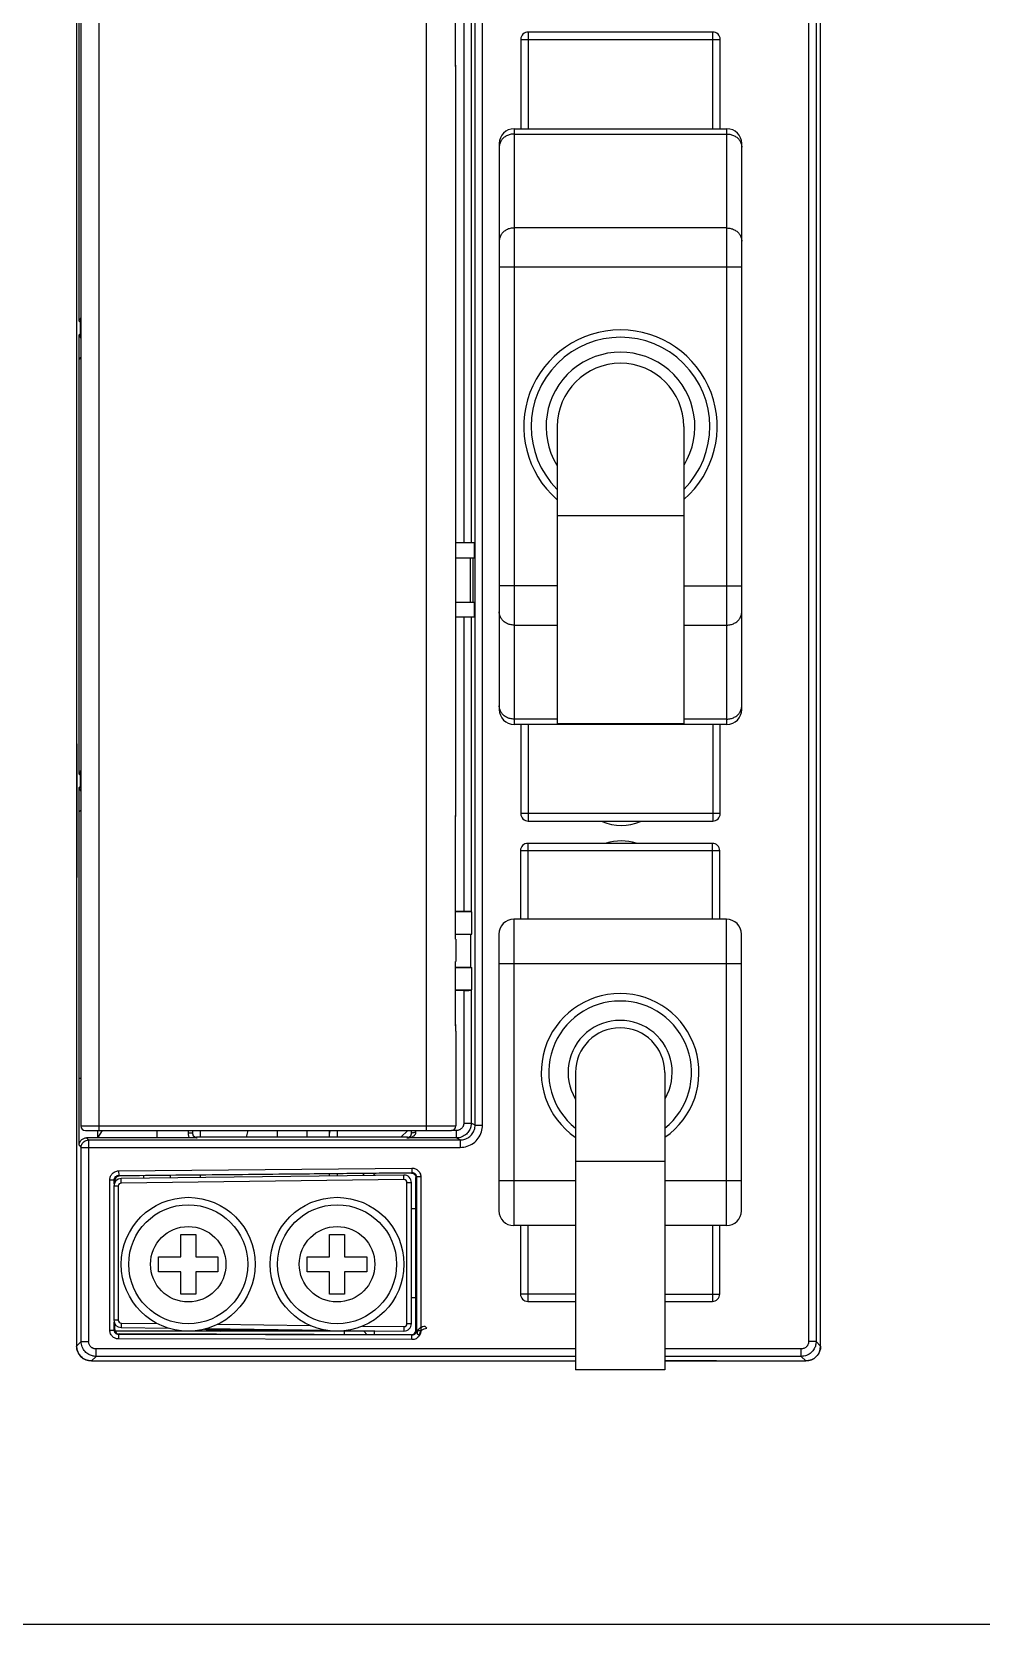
# Model space of a CAD drawing. Header units: millimetres. Extents: x 336 to 12810, y -1577 to 4105.
# Drawn here: x 8275.7 to 8339.5, y 1625.5 to 1732.6 of the extents above; entities that cross this region are included whole.
import ezdxf

# ---------------------------------------------------------------- set-up
doc = ezdxf.new("R2010")
doc.units = ezdxf.units.MM

msp = doc.modelspace()

# ---------------------------------------------------------------- linework, layer by layer
at = {"color": 7, "linetype": 'Continuous'}
for p, q in [((8278.733, 1803.135), (8278.733, 1644.24)), ((8328.733, 1644.24), (8328.733, 1803.135)), ((8327.928, 1770), (8327.928, 1644.546)), ((8328.428, 1769.517), (8328.428, 1644.546)), ((8280.218, 1751.74), (8280.218, 1658.74)), ((8302.218, 1751.74), (8302.218, 1658.74)), ((8279.018, 1751.44), (8279.018, 1659.04)), ((8305.513, 1659.1), (8305.513, 1751.381)), ((8306.013, 1659.1), (8306.013, 1751.381)), ((8278.897, 1713.142), (8278.897, 1746.905)), ((8304.187, 1730.52), (8304.187, 1738.59)), ((8304.191, 1730.532), (8304.191, 1738.59)), ((8304.75, 1736.733), (8304.75, 1698.24)), ((8305.25, 1736.741), (8305.25, 1698.24)), ((8321.483, 1732.59), (8309.083, 1732.59)), ((8309.083, 1732.59), (8309.083, 1726.09)), ((8321.483, 1726.09), (8321.483, 1732.59)), ((8308.583, 1732.09), (8321.983, 1732.09)), ((8308.583, 1732.09), (8308.583, 1726.09)), ((8321.983, 1726.09), (8321.983, 1732.09)), ((8304.187, 1730.52), (8304.191, 1730.532)), ((8304.218, 1680.26), (8304.218, 1729.92)), ((8308.133, 1726.09), (8308.133, 1686.04)), ((8308.133, 1726.09), (8322.433, 1726.09)), ((8322.433, 1686.04), (8322.433, 1726.09)), ((8307.133, 1725.09), (8307.133, 1687.04)), ((8308.133, 1725.733), (8322.433, 1725.733)), ((8323.433, 1687.04), (8323.433, 1725.09)), ((8322.433, 1719.414), (8308.133, 1719.414)), ((8323.433, 1716.772), (8307.133, 1716.772)), ((8278.897, 1713.142), (8278.96, 1713.079)), ((8278.96, 1713.079), (8278.96, 1712.302)), ((8278.96, 1712.302), (8278.899, 1712.24)), ((8278.899, 1710.606), (8278.899, 1712.24)), ((8279.018, 1710.725), (8278.897, 1710.605)), ((8278.897, 1682.692), (8278.897, 1710.605)), ((8311.033, 1706.065), (8311.033, 1686.065)), ((8319.533, 1706.065), (8319.533, 1686.065)), ((8319.533, 1700.065), (8311.033, 1700.065)), ((8305.443, 1698.24), (8304.218, 1698.24)), ((8305.443, 1698.24), (8305.443, 1697.24)), ((8304.218, 1697.24), (8305.443, 1697.24)), ((8305.173, 1697.24), (8305.173, 1694.24)), ((8305.373, 1694.24), (8305.373, 1697.24)), ((8311.033, 1695.359), (8307.133, 1695.359)), ((8319.533, 1695.359), (8323.433, 1695.359)), ((8305.443, 1694.24), (8304.218, 1694.24)), ((8305.443, 1694.24), (8305.443, 1693.24)), ((8305.443, 1693.24), (8304.218, 1693.24)), ((8304.75, 1693.24), (8304.75, 1673.453)), ((8305.25, 1693.24), (8305.25, 1673.445)), ((8308.133, 1692.716), (8311.033, 1692.716)), ((8319.533, 1692.716), (8322.433, 1692.716)), ((8311.033, 1686.398), (8308.133, 1686.398)), ((8322.433, 1686.398), (8319.533, 1686.398)), ((8322.433, 1686.04), (8308.133, 1686.04)), ((8308.583, 1686.04), (8308.583, 1680.04)), ((8309.083, 1686.04), (8309.083, 1679.54)), ((8319.533, 1686.065), (8311.033, 1686.065)), ((8321.483, 1686.04), (8321.483, 1679.54)), ((8321.983, 1680.04), (8321.983, 1686.04)), ((8278.733, 1684.74), (8278.772, 1684.74)), ((8278.772, 1675.74), (8278.772, 1684.74)), ((8278.897, 1682.692), (8278.96, 1682.629)), ((8278.96, 1682.629), (8278.96, 1681.852)), ((8278.96, 1681.852), (8278.899, 1681.79)), ((8278.899, 1680.156), (8278.899, 1681.79)), ((8279.018, 1680.275), (8278.897, 1680.155)), ((8278.897, 1662.24), (8278.897, 1680.155)), ((8321.983, 1680.04), (8308.583, 1680.04)), ((8304.187, 1671.59), (8304.187, 1679.661)), ((8304.191, 1679.648), (8304.187, 1679.661)), ((8304.191, 1671.59), (8304.191, 1679.649)), ((8309.083, 1679.54), (8321.483, 1679.54)), ((8321.458, 1678.04), (8309.058, 1678.04)), ((8309.058, 1678.04), (8309.058, 1672.94)), ((8321.458, 1672.94), (8321.458, 1678.04)), ((8321.958, 1677.54), (8308.558, 1677.54)), ((8308.558, 1677.54), (8308.558, 1672.94)), ((8321.958, 1672.94), (8321.958, 1677.54)), ((8278.733, 1675.74), (8278.772, 1675.74)), ((8304.75, 1673.453), (8304.191, 1673.453)), ((8305.289, 1673.425), (8304.191, 1673.425)), ((8305.25, 1673.445), (8305.289, 1673.425)), ((8305.289, 1671.931), (8305.289, 1673.425)), ((8308.108, 1672.94), (8308.108, 1652.34)), ((8322.408, 1672.94), (8308.108, 1672.94)), ((8322.408, 1652.34), (8322.408, 1672.94)), ((8304.187, 1671.59), (8304.218, 1671.59)), ((8304.191, 1671.931), (8305.289, 1671.931)), ((8305.233, 1671.903), (8304.191, 1671.903)), ((8304.218, 1671.59), (8304.218, 1670.09)), ((8305.233, 1671.903), (8305.289, 1671.931)), ((8305.233, 1669.703), (8305.233, 1671.903)), ((8307.108, 1671.94), (8307.108, 1653.34)), ((8323.408, 1653.34), (8323.408, 1671.94)), ((8304.187, 1666.02), (8304.187, 1670.09)), ((8304.187, 1670.09), (8304.218, 1670.09)), ((8304.191, 1666.032), (8304.191, 1670.09)), ((8305.233, 1669.703), (8304.191, 1669.703)), ((8305.289, 1669.675), (8304.191, 1669.675)), ((8305.233, 1669.703), (8305.289, 1669.675)), ((8305.289, 1668.181), (8305.289, 1669.675)), ((8323.408, 1669.94), (8307.108, 1669.94)), ((8304.191, 1668.181), (8305.289, 1668.181)), ((8304.75, 1668.153), (8304.191, 1668.153)), ((8304.75, 1668.153), (8304.75, 1659.232)), ((8305.25, 1668.161), (8305.289, 1668.181)), ((8305.25, 1668.161), (8305.25, 1659.232)), ((8304.187, 1666.02), (8304.191, 1666.032)), ((8304.218, 1665.42), (8304.218, 1659.04)), ((8279.018, 1662.24), (8278.897, 1662.24)), ((8278.899, 1657.741), (8278.899, 1662.24)), ((8312.258, 1662.64), (8312.258, 1642.64)), ((8318.258, 1662.64), (8318.258, 1642.64)), ((8279.018, 1659.04), (8304.218, 1659.04)), ((8279.318, 1658.74), (8303.918, 1658.74)), ((8280.446, 1658.74), (8280.133, 1658.24)), ((8280.133, 1658.74), (8280.133, 1658.24)), ((8284.133, 1658.74), (8284.133, 1658.24)), ((8286.228, 1658.74), (8286.228, 1658.546)), ((8286.528, 1658.546), (8286.228, 1658.546)), ((8286.528, 1658.74), (8286.528, 1658.546)), ((8287.033, 1658.74), (8287.033, 1658.279)), ((8290.146, 1658.279), (8290.252, 1658.74)), ((8292.233, 1658.279), (8292.233, 1658.74)), ((8294.233, 1658.279), (8294.233, 1658.74)), ((8295.733, 1658.279), (8295.733, 1658.74)), ((8296.233, 1658.74), (8296.233, 1658.279)), ((8300.522, 1658.279), (8300.983, 1658.74)), ((8304.25, 1658.732), (8303.918, 1658.732)), ((8304.25, 1658.732), (8304.25, 1658.232)), ((8304.75, 1659.232), (8305.25, 1659.232)), ((8305.513, 1659.1), (8305.25, 1659.232)), ((8305.513, 1659.1), (8306.013, 1659.1)), ((8278.899, 1657.741), (8279.039, 1657.601)), ((8279.039, 1657.601), (8304.513, 1657.601)), ((8279.039, 1644.546), (8279.039, 1657.601)), ((8286.311, 1658.24), (8279.399, 1658.24)), ((8279.399, 1658.24), (8279.539, 1658.101)), ((8279.539, 1658.101), (8304.513, 1658.101)), ((8279.539, 1658.101), (8279.539, 1644.546)), ((8286.828, 1658.246), (8286.795, 1658.279)), ((8300.971, 1658.279), (8286.795, 1658.279)), ((8300.924, 1658.232), (8300.971, 1658.279)), ((8304.25, 1658.232), (8300.924, 1658.232)), ((8304.513, 1658.101), (8304.25, 1658.232)), ((8304.513, 1658.101), (8304.513, 1657.601)), ((8318.258, 1656.64), (8312.258, 1656.64)), ((8280.962, 1655.415), (8281.261, 1655.415)), ((8280.962, 1645.318), (8280.962, 1655.415)), ((8281.261, 1655.14), (8281.261, 1655.415)), ((8281.295, 1655.223), (8281.295, 1655.382)), ((8281.32, 1655.261), (8281.32, 1655.383)), ((8281.555, 1656.015), (8301.261, 1656.209)), ((8281.555, 1656.015), (8281.558, 1655.715)), ((8281.558, 1655.715), (8301.263, 1655.909)), ((8300.727, 1655.734), (8281.727, 1655.497)), ((8281.731, 1655.197), (8281.727, 1655.497)), ((8300.731, 1655.434), (8281.731, 1655.197)), ((8283.233, 1655.698), (8283.233, 1655.515)), ((8285.033, 1655.538), (8285.033, 1655.715)), ((8287.033, 1655.735), (8287.033, 1655.563)), ((8295.733, 1655.672), (8295.733, 1655.819)), ((8296.233, 1655.824), (8296.233, 1655.678)), ((8297.942, 1655.699), (8298.085, 1655.842)), ((8298.658, 1655.708), (8298.799, 1655.849)), ((8300.731, 1655.434), (8300.727, 1655.734)), ((8300.933, 1645.747), (8300.933, 1655.234)), ((8300.933, 1655.234), (8301.233, 1655.234)), ((8301.233, 1645.747), (8301.233, 1655.234)), ((8301.261, 1656.209), (8301.263, 1655.909)), ((8301.533, 1655.576), (8301.566, 1655.609)), ((8301.533, 1645.29), (8301.533, 1655.565)), ((8301.566, 1655.609), (8301.566, 1645.269)), ((8301.866, 1655.609), (8301.566, 1655.609)), ((8301.866, 1655.609), (8301.866, 1645.269)), ((8312.258, 1655.34), (8307.108, 1655.34)), ((8323.408, 1655.34), (8318.258, 1655.34)), ((8281.533, 1654.997), (8281.233, 1654.997)), ((8281.233, 1654.997), (8281.233, 1645.984)), ((8281.533, 1654.997), (8281.533, 1645.984)), ((8301.233, 1653.49), (8301.533, 1653.49)), ((8312.258, 1652.34), (8308.108, 1652.34)), ((8308.558, 1652.34), (8308.558, 1647.74)), ((8309.058, 1652.34), (8309.058, 1647.24)), ((8322.408, 1652.34), (8318.258, 1652.34)), ((8321.458, 1652.34), (8321.458, 1647.24)), ((8321.958, 1647.74), (8321.958, 1652.34)), ((8285.733, 1651.74), (8286.733, 1651.74)), ((8285.733, 1650.24), (8285.733, 1651.74)), ((8286.733, 1651.74), (8286.733, 1650.24)), ((8295.733, 1650.24), (8295.733, 1651.74)), ((8295.733, 1651.74), (8296.733, 1651.74)), ((8296.733, 1651.74), (8296.733, 1650.24)), ((8284.233, 1650.24), (8285.733, 1650.24)), ((8284.233, 1649.24), (8284.233, 1650.24)), ((8286.733, 1650.24), (8288.233, 1650.24)), ((8288.233, 1650.24), (8288.233, 1649.24)), ((8294.233, 1649.24), (8294.233, 1650.24)), ((8294.233, 1650.24), (8295.733, 1650.24)), ((8296.733, 1650.24), (8298.233, 1650.24)), ((8298.233, 1650.24), (8298.233, 1649.24)), ((8285.733, 1649.24), (8284.233, 1649.24)), ((8285.733, 1647.74), (8285.733, 1649.24)), ((8288.233, 1649.24), (8286.733, 1649.24)), ((8286.733, 1649.24), (8286.733, 1647.74)), ((8295.733, 1649.24), (8294.233, 1649.24)), ((8295.733, 1647.74), (8295.733, 1649.24)), ((8296.733, 1649.24), (8296.733, 1647.74)), ((8298.233, 1649.24), (8296.733, 1649.24)), ((8286.733, 1647.74), (8285.733, 1647.74)), ((8296.733, 1647.74), (8295.733, 1647.74)), ((8312.258, 1647.74), (8308.558, 1647.74)), ((8318.258, 1647.74), (8321.958, 1647.74)), ((8301.533, 1647.49), (8301.233, 1647.49)), ((8309.058, 1647.24), (8312.258, 1647.24)), ((8318.258, 1647.24), (8321.458, 1647.24)), ((8281.533, 1645.984), (8281.233, 1645.984)), ((8281.261, 1645.318), (8281.261, 1645.841)), ((8281.295, 1645.351), (8281.295, 1645.758)), ((8281.295, 1645.351), (8281.296, 1645.755)), ((8281.731, 1645.784), (8281.727, 1645.484)), ((8281.731, 1645.784), (8284.169, 1645.754)), ((8288.193, 1645.703), (8294.436, 1645.625)), ((8297.94, 1645.582), (8300.731, 1645.547)), ((8300.731, 1645.547), (8300.727, 1645.247)), ((8300.933, 1645.747), (8301.233, 1645.747)), ((8302.27, 1645.44), (8302.138, 1645.573)), ((8279.039, 1644.546), (8278.733, 1644.24)), ((8279.039, 1644.546), (8279.539, 1644.546)), ((8280.962, 1645.318), (8281.261, 1645.318)), ((8298.733, 1645.24), (8281.324, 1645.24)), ((8281.56, 1644.718), (8281.561, 1645.018)), ((8301.265, 1644.67), (8281.56, 1644.718)), ((8281.594, 1645.051), (8281.561, 1645.018)), ((8301.266, 1644.97), (8281.561, 1645.018)), ((8301.233, 1644.997), (8281.594, 1645.051)), ((8281.727, 1645.484), (8284.937, 1645.444)), ((8287.428, 1645.413), (8295.505, 1645.312)), ((8287.533, 1645.412), (8287.533, 1645.34)), ((8287.533, 1645.34), (8292.733, 1645.34)), ((8288.354, 1645.24), (8288.464, 1645.34)), ((8291.701, 1645.36), (8291.701, 1645.24)), ((8291.733, 1645.359), (8291.733, 1645.24)), ((8295.146, 1645.317), (8295.173, 1645.286)), ((8296.733, 1645.009), (8296.733, 1645.24)), ((8296.849, 1645.295), (8300.727, 1645.247)), ((8298.269, 1645.005), (8298.033, 1645.24)), ((8298.44, 1645.24), (8298.44, 1645.275)), ((8298.733, 1645.272), (8298.733, 1645.004)), ((8301.266, 1644.97), (8301.232, 1645.003)), ((8301.265, 1644.67), (8301.266, 1644.97)), ((8301.566, 1645.269), (8301.533, 1645.303)), ((8301.866, 1645.269), (8301.566, 1645.269)), ((8301.629, 1645.082), (8301.771, 1644.941)), ((8328.428, 1644.546), (8327.928, 1644.546)), ((8328.428, 1644.546), (8328.733, 1644.24)), ((8280.039, 1643.546), (8279.733, 1643.24)), ((8312.258, 1644.046), (8280.039, 1644.046)), ((8280.039, 1643.546), (8280.039, 1644.046)), ((8312.258, 1643.546), (8280.039, 1643.546)), ((8327.428, 1644.046), (8318.258, 1644.046)), ((8327.428, 1643.546), (8318.258, 1643.546)), ((8327.428, 1643.546), (8327.428, 1644.046)), ((8327.428, 1643.546), (8327.733, 1643.24)), ((8279.733, 1643.24), (8312.258, 1643.24)), ((8318.258, 1642.64), (8312.258, 1642.64)), ((8318.258, 1643.279), (8321.733, 1643.279)), ((8318.258, 1643.24), (8327.733, 1643.24)), ((8321.733, 1643.24), (8321.733, 1643.279))]:
    msp.add_line(p, q, dxfattribs=at)
msp.add_line((8249.374, 1625.542), (8789.374, 1625.542))
for centre, radius in [((8286.233, 1649.74), 4.5), ((8296.233, 1649.74), 4.5), ((8286.233, 1649.74), 4), ((8296.233, 1649.74), 4), ((8286.233, 1649.74), 2.537), ((8296.233, 1649.74), 2.537)]:
    msp.add_circle(centre, radius, dxfattribs=at)
for centre, radius, start, end in [((8309.083, 1732.09), 0.5, 90, 180), ((8321.483, 1732.09), 0.5, 0, 90), ((8308.133, 1725.09), 1, 90, 180), ((8322.433, 1725.09), 1, 0, 90), ((8315.283, 1706.065), 6.5, 311.03496, 228.96504), ((8315.283, 1706.065), 6, 315.2713, 224.72879), ((8315.283, 1706.065), 5, 328.70037, 211.29963), ((8315.283, 1706.065), 4.25, 0, 180), ((8308.133, 1687.04), 1, 180, 270), ((8322.433, 1687.04), 1, 270, 0), ((8309.083, 1680.04), 0.5, 180, 270), ((8321.483, 1680.04), 0.5, 270, 0), ((8315.333, 1682.565), 3.317, 247.10304, 292.90247), ((8309.058, 1677.54), 0.5, 90, 180), ((8315.333, 1674.89), 3.317, 72.26015, 107.76051), ((8321.458, 1677.54), 0.5, 0, 90), ((8308.108, 1671.94), 1, 90, 180), ((8322.408, 1671.94), 1, 0, 90), ((8315.258, 1662.64), 5.3, 304.6163, 235.37235), ((8315.258, 1662.64), 4.8, 308.77013, 231.25459), ((8315.258, 1662.64), 3.5, 329.56273, 210.43727), ((8315.258, 1662.64), 3, 0, 180), ((8279.318, 1659.04), 0.3, 180, 270), ((8303.918, 1659.04), 0.3, 270, 0), ((8281.733, 1654.997), 0.5, 90.71616, 180), ((8281.733, 1654.997), 0.2, 90.71616, 180), ((8300.733, 1655.234), 0.5, 0, 90.71616), ((8300.733, 1655.234), 0.2, 0, 90.71616), ((8308.108, 1653.34), 1, 180, 270), ((8322.408, 1653.34), 1, 270, 0), ((8309.058, 1647.74), 0.5, 180, 270), ((8321.458, 1647.74), 0.5, 270, 0), ((8281.733, 1645.984), 0.5, 180, 269.28384), ((8281.733, 1645.984), 0.2, 180, 269.28384), ((8300.733, 1645.747), 0.5, 269.28384, 0), ((8300.733, 1645.747), 0.2, 269.28384, 0), ((8287.533, 1645.84), 0.5, 246.36286, 270), ((8279.733, 1644.24), 1, 180, 270), ((8327.733, 1644.24), 1, 270, 0)]:
    msp.add_arc(centre, radius, start, end, dxfattribs=at)
for points, start_tangent, end_tangent in [([(8304.218, 1729.92), (8304.21, 1730.232), (8304.187, 1730.52)], (-0.0000029, 1), (-0.1048733, 0.9944856)), ([(8304.193, 1730.52), (8304.191, 1730.534)], (-0.0854524, 0.9963423), (-0.0874217, 0.9961714)), ([(8304.218, 1729.919), (8304.216, 1730.081), (8304.203, 1730.382), (8304.193, 1730.52)], (0.0000387, 1), (-0.0854524, 0.9963423)), ([(8307.167, 1725.08), (8307.133, 1724.852)], (-0.2906709, -0.9568231), (0, -1)), ([(8308.133, 1725.733), (8307.874, 1725.703), (8307.633, 1725.615), (8307.426, 1725.475), (8307.267, 1725.292), (8307.167, 1725.08)], (-1, 0), (-0.2906709, -0.9568231)), ([(8322.433, 1725.733), (8322.692, 1725.703), (8322.933, 1725.615), (8323.14, 1725.475), (8323.299, 1725.292), (8323.399, 1725.08)], (1, 0), (0.2906708, -0.9568231)), ([(8323.399, 1725.08), (8323.433, 1724.852)], (0.2906708, -0.9568231), (0, -1)), ([(8308.133, 1719.414), (8307.874, 1719.384), (8307.633, 1719.296), (8307.426, 1719.157), (8307.267, 1718.974), (8307.167, 1718.762), (8307.133, 1718.534)], (-1, 0), (0, -1)), ([(8322.433, 1719.414), (8322.692, 1719.384), (8322.933, 1719.296), (8323.14, 1719.157), (8323.299, 1718.974), (8323.399, 1718.762), (8323.433, 1718.534)], (1, 0), (0, -1)), ([(8278.897, 1713.142), (8278.937, 1713.292), (8279.013, 1713.379)], (0, 1), (0.7901736, 0.612883)), ([(8279.014, 1713.25), (8279, 1713.229), (8278.96, 1713.079)], (-0.5690217, -0.8223225), (-0.0003046, -1)), ([(8278.96, 1713.079), (8279.005, 1713.078), (8279.018, 1713.079)], (0.9282475, -0.3719631), (0.9996401, 0.0268277)), ([(8279.013, 1712.005), (8278.939, 1712.09), (8278.899, 1712.24)], (-0.7849729, 0.6195301), (0, 1)), ([(8279.018, 1712.302), (8278.984, 1712.303), (8278.96, 1712.302)], (-0.9991369, -0.0415377), (-0.9292574, -0.369433)), ([(8279.014, 1712.131), (8279, 1712.152), (8278.96, 1712.302)], (-0.5690216, 0.8223226), (-0.0003046, 1)), ([(8308.133, 1692.716), (8307.874, 1692.746), (8307.633, 1692.834), (8307.426, 1692.974), (8307.267, 1693.157), (8307.167, 1693.369), (8307.133, 1693.597)], (-1, 0), (0, 1)), ([(8322.433, 1692.716), (8322.692, 1692.746), (8322.933, 1692.834), (8323.14, 1692.974), (8323.299, 1693.157), (8323.399, 1693.369), (8323.433, 1693.597)], (1, 0), (0, 1)), ([(8308.133, 1686.398), (8307.874, 1686.428), (8307.633, 1686.516), (8307.426, 1686.656), (8307.267, 1686.838), (8307.167, 1687.051), (8307.133, 1687.279)], (-1, 0), (0, 1)), ([(8323.399, 1687.051), (8323.433, 1687.279)], (0.2906709, 0.9568231), (0, 1)), ([(8322.433, 1686.398), (8322.692, 1686.428), (8322.933, 1686.516), (8323.14, 1686.656), (8323.299, 1686.838), (8323.399, 1687.051)], (1, 0), (0.2906709, 0.9568231)), ([(8278.897, 1682.692), (8278.937, 1682.842), (8279.013, 1682.929)], (0, 1), (0.7901736, 0.612883)), ([(8279.014, 1682.8), (8279, 1682.779), (8278.96, 1682.629)], (-0.5690217, -0.8223225), (-0.0003046, -1)), ([(8278.96, 1682.629), (8279.005, 1682.628), (8279.018, 1682.629)], (0.9282475, -0.3719631), (0.9996401, 0.0268277)), ([(8279.013, 1681.555), (8278.939, 1681.64), (8278.899, 1681.79)], (-0.7849729, 0.6195301), (0, 1)), ([(8279.018, 1681.852), (8278.984, 1681.853), (8278.96, 1681.852)], (-0.9991369, -0.0415377), (-0.9292574, -0.369433)), ([(8279.014, 1681.681), (8279, 1681.702), (8278.96, 1681.852)], (-0.5690216, 0.8223226), (-0.0003046, 1)), ([(8304.187, 1679.661), (8304.21, 1679.953), (8304.218, 1680.26)], (0.1048684, 0.9944861), (0.0001261, 1)), ([(8304.193, 1679.661), (8304.202, 1679.787), (8304.216, 1680.088), (8304.218, 1680.26)], (0.085413, 0.9963456), (0.000108, 1)), ([(8304.191, 1679.647), (8304.193, 1679.661)], (0.0873967, 0.9961736), (0.085413, 0.9963456)), ([(8305.25, 1673.445), (8305.207, 1673.448), (8305.098, 1673.45), (8304.938, 1673.452), (8304.75, 1673.453)], (-0.8944817, 0.4471046), (-1, 0)), ([(8304.75, 1668.153), (8304.938, 1668.154), (8305.098, 1668.155), (8305.207, 1668.158), (8305.25, 1668.161)], (1, 0), (0.8944817, 0.4471046)), ([(8304.218, 1665.42), (8304.21, 1665.732), (8304.187, 1666.02)], (-0.0000029, 1), (-0.1048733, 0.9944856)), ([(8304.193, 1666.02), (8304.191, 1666.034)], (-0.0854524, 0.9963423), (-0.0874217, 0.9961714)), ([(8304.218, 1665.419), (8304.216, 1665.581), (8304.203, 1665.882), (8304.193, 1666.02)], (0.0000387, 1), (-0.0854524, 0.9963423)), ([(8286.228, 1658.546), (8286.232, 1658.477), (8286.245, 1658.403), (8286.271, 1658.323)], (0.0000101, -1), (0.371418, -0.9284658)), ([(8286.528, 1658.546), (8286.53, 1658.509), (8286.538, 1658.47), (8286.552, 1658.427)], (0.0003111, -1), (0.3949433, -0.9187055)), ([(8286.552, 1658.427), (8286.575, 1658.384), (8286.609, 1658.341), (8286.616, 1658.334)], (0.3949433, -0.9187055), (0.706504, -0.707709)), ([(8286.583, 1658.367), (8286.645, 1658.319)], (0.7071068, -0.7071068), (0.867064, -0.4981968)), ([(8295.733, 1658.49), (8295.774, 1658.688)], (0, 1), (0.3935544, 0.9193013)), ([(8300.924, 1658.232), (8301.029, 1658.239), (8301.121, 1658.254), (8301.202, 1658.276), (8301.272, 1658.302), (8301.333, 1658.333), (8301.385, 1658.366), (8301.429, 1658.401), (8301.465, 1658.437)], (0.9999233, 0.0123824), (0.6543562, 0.7561865)), ([(8301.146, 1658.329), (8301.16, 1658.344), (8301.182, 1658.372), (8301.2, 1658.402)], (0.7066914, 0.7075219), (0.4797745, 0.8773918)), ([(8301.2, 1658.402), (8301.215, 1658.432), (8301.226, 1658.465), (8301.235, 1658.502)], (0.4797745, 0.8773918), (0.152666, 0.9882778)), ([(8301.235, 1658.502), (8301.238, 1658.546)], (0.152666, 0.9882778), (0.0086662, 0.9999624)), ([(8301.238, 1658.546), (8301.277, 1658.581), (8301.387, 1658.606)], (-0.0726916, 0.9973545), (0.9937509, 0.1116207)), ([(8301.238, 1658.642), (8301.238, 1658.732)], (0.0019762, 0.999998), (-0.0000047, 1)), ([(8301.238, 1658.546), (8301.238, 1658.642)], (0.004175, 0.9999913), (0.0019762, 0.999998)), ([(8301.387, 1658.606), (8301.538, 1658.615)], (0.9937509, 0.1116207), (0.9999922, -0.0039524)), ([(8301.465, 1658.437), (8301.493, 1658.475)], (0.6543562, 0.7561865), (0.5463375, 0.8375651)), ([(8301.493, 1658.475), (8301.516, 1658.515), (8301.531, 1658.562), (8301.538, 1658.615)], (0.5463375, 0.8375651), (0.0067909, 0.9999769)), ([(8301.538, 1658.615), (8301.538, 1658.676), (8301.538, 1658.732)], (0.0066835, 0.9999777), (0.0000004, 1)), ([(8305.25, 1659.232), (8305.242, 1659.102), (8305.217, 1658.978), (8305.176, 1658.854), (8305.115, 1658.731), (8305.033, 1658.609), (8304.924, 1658.493), (8304.787, 1658.388), (8304.624, 1658.304), (8304.442, 1658.25), (8304.25, 1658.232)], (-0.0003135, -1), (-1, -0.0002872)), ([(8304.75, 1659.232), (8304.746, 1659.167), (8304.734, 1659.105), (8304.713, 1659.043), (8304.683, 1658.981), (8304.642, 1658.92), (8304.587, 1658.862), (8304.519, 1658.81), (8304.437, 1658.768), (8304.346, 1658.741), (8304.25, 1658.732)], (-0.0000186, -1), (-1, 0.0000703)), ([(8304.513, 1657.601), (8304.977, 1657.674), (8305.395, 1657.887), (8305.727, 1658.219), (8305.939, 1658.636), (8306.013, 1659.1)], (1, -0.0001157), (0.0000935, 1)), ([(8304.513, 1658.101), (8304.823, 1658.15), (8305.101, 1658.292), (8305.322, 1658.512), (8305.464, 1658.79), (8305.513, 1659.1)], (0.9999999, -0.0003345), (-0.0002775, 1)), ([(8278.899, 1657.741), (8278.937, 1657.932), (8279.045, 1658.094), (8279.208, 1658.202), (8279.399, 1658.24)], (0, 1), (1, 0)), ([(8279.039, 1657.601), (8279.048, 1657.699), (8279.082, 1657.803), (8279.144, 1657.907), (8279.24, 1658.001), (8279.372, 1658.072), (8279.539, 1658.101)], (0.0003046, 1), (1, 0.0003046)), ([(8286.271, 1658.323), (8286.311, 1658.24)], (0.371418, -0.9284658), (0.5089078, -0.8608211)), ([(8286.493, 1658.241), (8286.311, 1658.24)], (-0.9999728, -0.0073716), (-1, 0.0000003)), ([(8286.828, 1658.246), (8286.666, 1658.243), (8286.493, 1658.241)], (-0.9998474, -0.017468), (-0.9999728, -0.0073716)), ([(8286.616, 1658.334), (8286.653, 1658.302), (8286.706, 1658.272), (8286.765, 1658.252), (8286.828, 1658.246)], (0.706504, -0.707709), (1, -0.0002622)), ([(8286.645, 1658.319), (8286.795, 1658.279)], (0.867064, -0.4981968), (1, 0)), ([(8300.971, 1658.279), (8301.121, 1658.319), (8301.143, 1658.332)], (1, 0), (0.8219276, 0.569592)), ([(8280.962, 1655.415), (8280.968, 1655.505), (8280.992, 1655.602), (8281.035, 1655.703), (8281.102, 1655.801), (8281.192, 1655.888), (8281.301, 1655.955), (8281.424, 1655.999), (8281.555, 1656.015)], (-0.0000028, 1), (0.9999509, 0.0099084)), ([(8281.261, 1655.415), (8281.265, 1655.46), (8281.276, 1655.509), (8281.298, 1655.559), (8281.332, 1655.608), (8281.377, 1655.651), (8281.431, 1655.685), (8281.493, 1655.707), (8281.558, 1655.715)], (-0.0003036, 1), (0.999954, 0.0095902)), ([(8281.295, 1655.382), (8281.334, 1655.531), (8281.443, 1655.641), (8281.602, 1655.682)], (0, 1), (0.9999514, 0.009863)), ([(8281.32, 1655.383), (8281.36, 1655.532), (8281.466, 1655.64)], (0.0024659, 0.999997), (0.8525367, 0.5226673)), ([(8281.466, 1655.64), (8281.571, 1655.679)], (0.8525367, 0.5226673), (0.9886039, 0.1505399)), ([(8281.571, 1655.679), (8281.602, 1655.682)], (0.9886039, 0.1505399), (0.9999565, 0.0093299)), ([(8281.725, 1655.683), (8281.592, 1655.682)], (-0.9999523, -0.0097638), (-0.9999523, -0.0097642)), ([(8300.726, 1655.868), (8294.783, 1655.81), (8288.239, 1655.747), (8281.725, 1655.683)], (-0.9999534, -0.0096531), (-0.9999523, -0.0097638)), ([(8301.227, 1655.873), (8300.726, 1655.868)], (-0.9999535, -0.009648), (-0.9999534, -0.0096531)), ([(8301.227, 1655.873), (8301.384, 1655.831), (8301.498, 1655.713), (8301.533, 1655.576)], (0.9999535, 0.009648), (0.0134265, -0.9999099)), ([(8301.261, 1656.209), (8301.351, 1656.203), (8301.448, 1656.181), (8301.55, 1656.138), (8301.649, 1656.071), (8301.738, 1655.98), (8301.807, 1655.869), (8301.851, 1655.744), (8301.866, 1655.609)], (0.9999513, 0.009868), (0.000075, -1)), ([(8301.263, 1655.909), (8301.309, 1655.906), (8301.357, 1655.895), (8301.408, 1655.873), (8301.458, 1655.84), (8301.502, 1655.795), (8301.537, 1655.739), (8301.559, 1655.677), (8301.566, 1655.609)], (0.9999482, 0.010174), (-0.0002594, -1)), ([(8301.629, 1645.082), (8301.654, 1645.234), (8301.724, 1645.371), (8301.835, 1645.48), (8301.975, 1645.55), (8302.138, 1645.573)], (0, 1), (0.9998529, -0.0171505)), ([(8280.039, 1643.546), (8279.914, 1643.554), (8279.791, 1643.577), (8279.667, 1643.618), (8279.542, 1643.678), (8279.418, 1643.762), (8279.299, 1643.873), (8279.192, 1644.014), (8279.109, 1644.179), (8279.056, 1644.36), (8279.039, 1644.546)], (-1, 0.0001505), (-0.0001497, 1)), ([(8280.039, 1644.046), (8279.976, 1644.05), (8279.915, 1644.061), (8279.853, 1644.082), (8279.79, 1644.112), (8279.728, 1644.154), (8279.669, 1644.21), (8279.615, 1644.28), (8279.574, 1644.362), (8279.547, 1644.453), (8279.539, 1644.546)], (-1, -0.0000037), (0.0000084, 1)), ([(8281.56, 1644.718), (8281.47, 1644.725), (8281.373, 1644.749), (8281.272, 1644.793), (8281.174, 1644.86), (8281.087, 1644.951), (8281.019, 1645.061), (8280.976, 1645.185), (8280.962, 1645.318)], (-0.999997, 0.0024622), (-0.0000565, 1)), ([(8281.516, 1645.022), (8281.467, 1645.033), (8281.416, 1645.055), (8281.367, 1645.089), (8281.324, 1645.134), (8281.29, 1645.189), (8281.269, 1645.252), (8281.261, 1645.318)], (-0.9882978, 0.1525369), (0.0002678, 1)), ([(8281.295, 1645.349), (8281.335, 1645.201), (8281.444, 1645.092), (8281.594, 1645.051)], (0, -1), (0.999997, -0.0024659)), ([(8281.561, 1645.018), (8281.516, 1645.022)], (-0.9999977, 0.0021595), (-0.9882978, 0.1525369)), ([(8301.232, 1645.003), (8301.383, 1645.043), (8301.493, 1645.153), (8301.533, 1645.303)], (0.9999969, -0.0024807), (-0.0000149, 1)), ([(8301.866, 1645.269), (8301.86, 1645.183), (8301.84, 1645.093), (8301.801, 1644.998), (8301.74, 1644.901), (8301.652, 1644.81), (8301.54, 1644.735), (8301.408, 1644.686), (8301.265, 1644.67)], (0.0000117, -1), (-0.9999971, 0.0024111)), ([(8301.566, 1645.269), (8301.563, 1645.226), (8301.553, 1645.181), (8301.534, 1645.134), (8301.503, 1645.085), (8301.46, 1645.04), (8301.403, 1645.002), (8301.337, 1644.978), (8301.266, 1644.97)], (0.0003126, -1), (-0.9999963, 0.002736)), ([(8301.771, 1644.941), (8301.809, 1645.132), (8301.917, 1645.294), (8302.079, 1645.402), (8302.27, 1645.44)], (0, 1), (1, 0)), ([(8328.428, 1644.546), (8328.42, 1644.421), (8328.396, 1644.299), (8328.356, 1644.175), (8328.296, 1644.05), (8328.212, 1643.925), (8328.1, 1643.806), (8327.96, 1643.699), (8327.795, 1643.616), (8327.614, 1643.564), (8327.428, 1643.546)], (-0.0001505, -1), (-1, -0.0001497)), ([(8327.928, 1644.546), (8327.924, 1644.484), (8327.912, 1644.422), (8327.892, 1644.36), (8327.862, 1644.298), (8327.82, 1644.236), (8327.764, 1644.176), (8327.694, 1644.123), (8327.611, 1644.081), (8327.521, 1644.055), (8327.428, 1644.046)], (0.0000037, -1), (-1, 0.0000084)), ([(8279.733, 1643.24), (8279.35, 1643.317), (8279.026, 1643.533), (8278.809, 1643.858), (8278.733, 1644.24)], (-1, 0), (0, 1)), ([(8328.733, 1644.24), (8328.657, 1643.858), (8328.44, 1643.533), (8328.116, 1643.317), (8327.733, 1643.24)], (0, -1), (-1, 0))]:
    msp.add_spline(points, degree=3, dxfattribs=dict(at, start_tangent=start_tangent, end_tangent=end_tangent))

doc.saveas('drawing.dxf')
